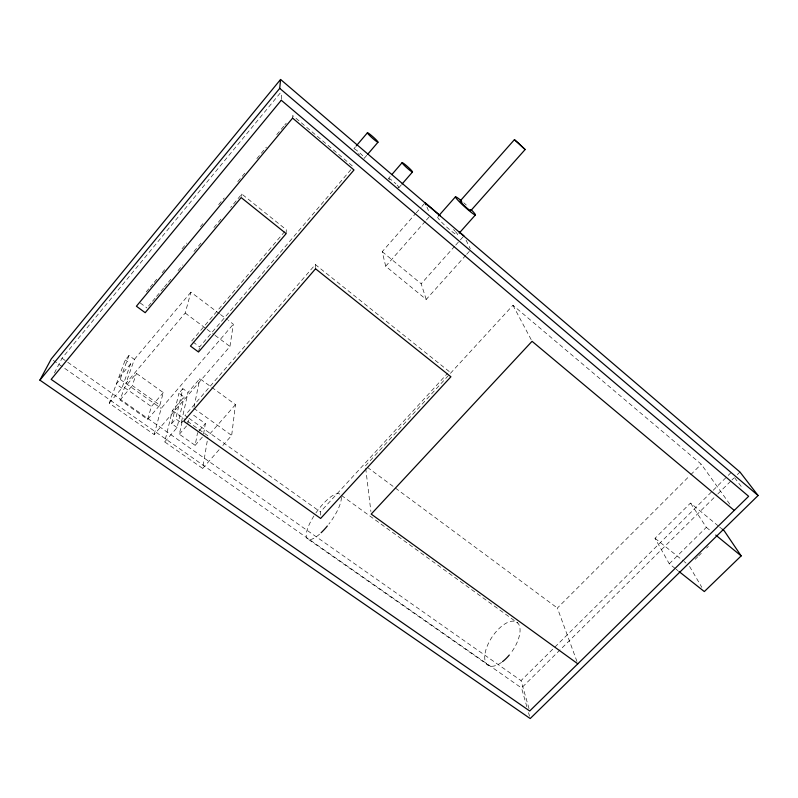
<?xml version="1.0" encoding="UTF-8"?>
<svg xmlns="http://www.w3.org/2000/svg" width="798" height="798" viewBox="0 0 798 798"><rect width="100%" height="100%" fill="white"/><g stroke="black" fill="none" stroke-linecap="round" stroke-linejoin="round"><path stroke-width="0.6" stroke-dasharray="3.99 2.99" d="M292.597 118.114L292.666 115.481L353.344 166.782M286.133 233.634L286.273 229.734L241.834 194.044L230.672 207.44M281.375 99.072L281.854 93.186M222.812 445.513L231.669 435.439L235.46 404.606L199.829 378.651L188.019 392.387L181.266 422.76L175.76 418.86L182.852 388.656L188.019 392.387M219.51 313.774L190.892 292.158L185.216 313.045L125.845 383.469L134.373 359.409L128.967 355.519L125.226 359.988L109.236 403.16L154.164 434.541L229.954 346.472L233.315 324.217L228.388 320.487M182.852 388.656L178.922 393.234L184.099 396.945L172.388 410.561L164.707 441.902L202.662 468.416L207.889 437.144M203.58 433.873L205.385 423.608L192.877 414.671M182.144 421.683L179.37 434.222L195.161 445.344L197.555 432.616M241.385 196.398L241.834 194.044M194.024 407.09L199.829 378.651M187.64 423.838L188.817 418.222M198.742 350.99L199.42 347.918M164.707 441.902L177.106 427.558L184.099 396.945M177.106 427.558L171.61 423.678L178.922 393.234M154.164 434.541L161.166 408.436L233.315 324.217M159.879 405.125L163.291 392.606L136.428 373.404L124.488 387.569L120.069 400.027L147.66 419.399L159.879 405.125L132.298 385.554L136.428 373.404M147.66 419.399L151.361 406.571L163.291 392.606M109.236 403.16L121.904 388.137L130.633 363.858L125.226 359.988M128.967 355.519L120.129 379.419L116.199 384.097L121.904 388.137M54.414 373.025L62.005 358.232L281.255 91.79M146.233 291.928L149.416 288.098M150.214 287.14L153.396 283.3M154.184 282.342L157.376 278.502M162.144 272.756L165.326 268.916M182.044 248.777L186.822 243.021M200.348 226.722L204.328 221.924M218.652 204.667L224.218 197.954M237.754 181.645L245.704 172.059M256.846 158.632L266.402 147.121M276.746 134.653L283.908 126.024M284.706 125.067L286.292 123.151M148.538 306.023L151.73 302.193M152.528 301.235L155.72 297.405M156.518 296.447L163.69 287.839M164.488 286.881L167.68 283.051M168.478 282.093L170.872 279.22M178.044 270.612L182.832 264.866M193.994 251.47L201.166 242.851M213.924 227.54L221.106 218.931M130.633 363.858L118.553 378.232L161.166 408.436M134.373 359.409L190.892 292.158M120.069 400.027L132.298 385.554M353.893 148.697L355.489 146.822M191.67 340.995L284.667 231.619M350.911 169.625L199.64 346.891L192.667 341.734M364.367 158.174L366.761 155.361M171.61 423.678L175.76 418.86M388.636 178.293L390.222 176.458M449.234 371.549L315.34 264.547L184.976 415.439L188.009 417.603M181.266 422.76L182.822 420.945M179.37 434.222L187.4 424.955M398.93 187.62L401.324 184.867M199.121 430.81L205.385 423.608M195.161 445.344L202.383 437.075M235.46 404.606L208.088 435.937L186.273 420.426M465.833 255.27L426.212 299.44L385.703 266.253L382.212 251.689L415.419 213.804M416.227 212.886L421.095 207.34M421.903 206.423L424.337 203.65M202.662 468.416L219.58 449.184M385.703 266.253L425.583 220.966M426.401 220.039L430.471 215.42M426.212 299.44L421.184 283.779L454.89 246.013M455.718 245.086L463.937 235.879M466.66 254.343L470.78 249.744M320.517 515.169L320.397 511.897L447.548 373.384M365.424 465.872L512.954 305.275L701.243 464.207L730.659 505.393M576.964 661.492L557.383 608.036L689.841 475.608M690.719 474.73L701.243 464.207M675.108 568.415L669.263 563.787L655.008 538.291L690.509 503.039L718.619 526.211M529.044 708.654L521.034 680.614L712.275 491.179M713.163 490.301L727.327 476.276M728.215 475.399L730.868 472.765M526.86 706.779L521.523 687.966L716.973 494.76M717.861 493.892L731.118 480.775M732.005 479.897L733.771 478.152M737.312 474.65L739.965 472.027M669.263 563.787L706.32 527.348L690.509 503.039M695.118 559.338L697.771 556.745M698.649 555.887L701.302 553.293M706.599 548.116L708.355 546.391M53.296 360.377L521.523 687.966M308.646 539.558L489.244 665.871M62.005 358.232L521.034 680.614M124.488 387.569L151.361 406.571M189.016 418.322L320.397 511.897M172.388 410.561L185.276 419.728M193.784 408.277L231.669 435.439M341.474 495.448L517.822 623.058M140.199 302.951L146.942 307.938M367.429 467.359L394.421 487.349M395.419 488.087L557.383 608.036M185.216 313.045L206.093 328.646M207.081 329.384L214.044 334.591M215.041 335.33L229.954 346.472M220.487 314.522L227.4 319.739M676.076 569.183L678.031 570.73M655.008 538.291L683.128 560.735M684.095 561.513L686.031 563.059M706.32 527.348L710.09 530.431M382.212 251.689L421.184 283.779M719.557 526.989L722.37 529.303M734.569 477.673L742.719 488.456M689.562 566.43L701.861 587.378M512.954 305.275L532.057 341.305M466.042 240.148L470.251 248.677M426.92 206.951L429.583 213.305M528.535 712.654L529.533 716.185M365.723 468.346L370.9 511.618M315.34 264.547L315.489 267.729M354.362 148.837A7.092 0.808 41.5 0 1 361.504 154.533A7.092 0.808 41.5 0 1 363.918 158.044M359.459 154.792A7.092 0.808 41.5 0 1 358.063 153.565M398.541 187.55A6.963 0.788 41.7 0 1 397.823 187.151M389.514 179.859A6.963 0.788 41.7 0 1 388.885 179.061M388.576 178.523A6.963 0.788 41.7 0 1 395.938 183.879M397.085 185.036A6.963 0.788 41.7 0 1 398.97 187.38M455.399 231.53A13.416 1.486 42.1 0 1 450.431 230.313A13.416 1.486 42.1 0 1 437.713 216.916M453.523 229.515A13.416 1.486 42.1 0 1 454.83 230.891M463.748 202.782A13.476 1.207 42.2 0 1 466.331 205.076M501.623 662.33A25.905 12.319 -56.2 0 1 486.042 649.422A25.905 12.319 -56.2 0 1 514.241 621.213A25.905 12.319 -56.2 0 1 510.72 653.243M341.295 497.294A27.661 8.539 -54.3 0 1 328.846 524.106M319.569 534.151A27.661 8.539 -54.3 0 1 306.472 537.363A27.661 8.539 -54.3 0 1 313.983 515.867M315.918 512.944A27.661 8.539 -54.3 0 1 340.467 494.72"/><path stroke-width="1.2" d="M39.9 380.147L279.729 88.359L280.577 79.461L739.965 472.027L758.1 495.518L530.201 718.539L39.9 380.147L51.252 358.95L280.577 79.461M356.297 145.874L367.469 132.727M367.559 154.423L377.963 142.253A7.122 0.688 41.7 0 0 370.92 135.052A7.122 0.688 41.7 0 0 369.255 135.161A7.122 0.688 41.7 0 0 377.963 142.253M391.818 174.612L402.162 162.632M402.122 183.949L412.486 172.009A6.982 0.678 41.9 0 0 405.394 164.777A6.982 0.678 41.9 0 0 404.077 165.176A6.982 0.678 41.9 0 0 412.486 172.009M438.521 215.999L455.468 196.807M460.127 201.046L514.421 139.67L518.56 143.261L525.134 149.535L470.75 210.712M459.219 233.106L475.409 214.941M722.37 529.303L724.245 530.85L741.162 555.907L704.325 591.567L678.998 571.498M577.812 663.816L371.19 514.092L532.057 341.305L734.25 510.421M715.736 535.069L741.162 555.907M279.729 88.359L758.1 495.518M440.277 215.66L425.144 202.722L426.032 204.837M459.209 231.839L463.937 235.879M525.134 149.535L514.421 139.67M470.271 209.834A7.182 0.638 42.2 0 1 468.107 209.016A7.182 0.638 42.2 0 1 461.064 202.453A7.182 0.638 42.2 0 1 462.042 202.173M471.149 209.674A13.476 1.207 42.2 0 1 472.496 213.355A13.476 1.207 42.2 0 1 457.194 199.44A13.476 1.207 42.2 0 1 461.274 200.687M509.304 655.018A25.905 12.319 -56.2 0 1 502.56 661.632M327.33 526.002A27.661 8.539 -54.3 0 1 321.095 532.755M281.285 100.249L51.152 379.369L529.712 710.988L748.644 496.306L281.285 100.249M292.597 118.114L136.408 306.223L145.186 312.696L241.166 197.575L286.133 233.634L190.453 346.063L198.522 352.018L354.003 169.974L292.597 118.114M315.549 268.786L183.71 421.224L320.636 518.441L450.91 376.766L315.549 268.786"/></g></svg>
